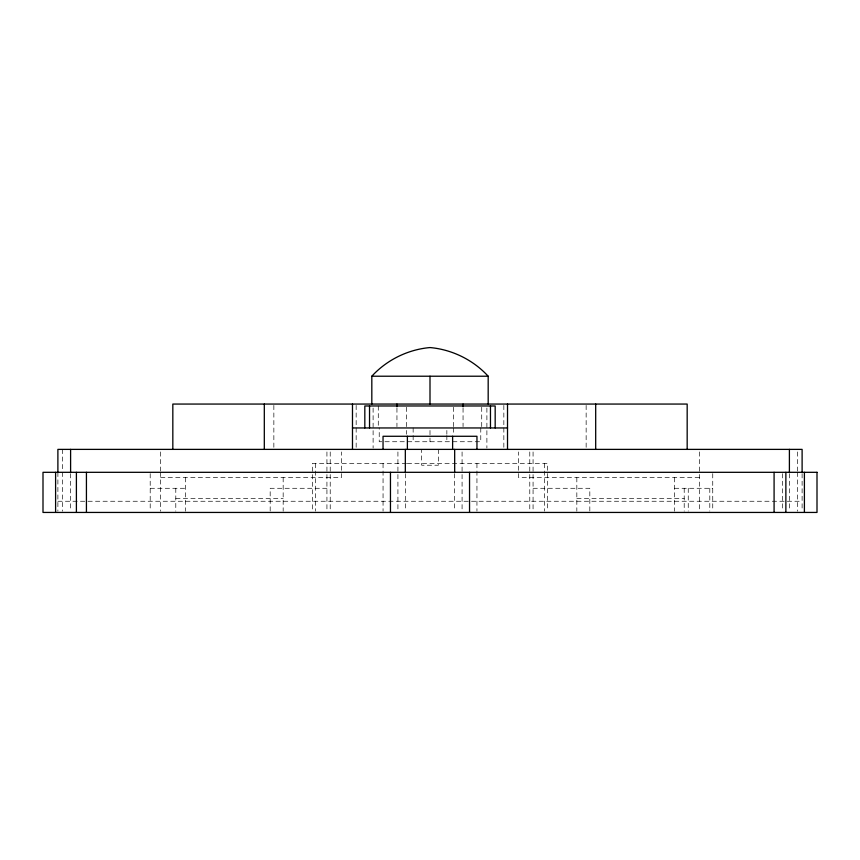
<?xml version="1.0" encoding="UTF-8"?>
<svg xmlns="http://www.w3.org/2000/svg" width="860" height="860" viewBox="0 0 860 860"><rect width="100%" height="100%" fill="white"/><g stroke="black" fill="none" stroke-linecap="round" stroke-linejoin="round"><path stroke-width="0.64" stroke-dasharray="4.3 3.22" d="M406.522 463.508L312.341 463.508L312.341 511.109M407.317 463.508L547.659 463.508L547.659 511.109M160.626 477.644L341.323 477.644L341.323 451.952M699.374 477.644L518.677 477.644L518.677 451.952M150.199 488.286L185.502 488.286M326.929 488.286L270.18 488.286L270.18 511.195M533.071 488.286L589.82 488.286L589.82 511.195M674.498 488.286L712.746 488.286M175.795 498.66L283.166 498.66M576.834 498.66L684.205 498.66M57.889 501.251L802.111 501.251M802.111 473.634L802.111 511.206M797.5 451.93L797.5 471.043M797.5 472.312L797.5 511.206M789.394 473.634L789.394 511.206M782.611 473.656L782.611 511.109M712.746 473.645L712.746 511.109M709.801 488.286L709.801 511.109M699.374 451.93L699.374 511.206M688.247 488.286L688.247 511.109M684.205 488.286L684.205 511.195M674.498 477.644L674.498 511.206M586.144 405.393L586.144 448.049M576.834 477.644L576.834 511.206M544.649 463.508L544.649 511.119M533.071 451.952L533.071 511.206M529.781 451.952L529.781 511.206M503.842 405.393L503.842 448.049M486.889 408.059L486.889 448.049M481.718 407.264L481.718 426.657M480.772 427.957L480.772 441.739L379.228 441.739L379.228 427.957M476.945 463.508L476.945 511.119M463.056 408.048L463.056 426.625M462.078 451.952L462.078 511.206M454.671 473.634L454.671 511.206M453.532 407.264L453.532 426.657M453.532 427.957L453.532 434.214M446.856 430.462L446.856 434.214M446.856 435.472L446.856 441.739M438.331 449.382L438.331 465.217L421.669 465.217L421.669 449.382M430 430.462L430 436.729M430 437.976L430 441.739M413.144 427.957L413.144 434.214M413.144 435.472L413.144 441.739M406.468 407.264L406.468 426.657M406.468 430.462L406.468 434.214M405.329 473.634L405.329 511.206M397.922 451.952L397.922 511.206M396.944 408.048L396.944 426.625M383.055 463.508L383.055 511.119M378.282 405.974L378.282 426.657M373.111 408.059L373.111 448.049M356.158 405.393L356.158 448.049M330.219 451.952L330.219 511.206M326.929 451.952L326.929 511.206M315.351 463.508L315.351 511.119M283.166 477.644L283.166 511.206M273.856 405.393L273.856 448.049M185.502 477.644L185.502 511.206M175.795 488.286L175.795 511.195M160.626 451.93L160.626 471.043M160.626 472.312L160.626 511.206M150.199 473.645L150.199 511.109M70.606 473.634L70.606 511.206M62.5 449.382L62.5 471.043M62.5 472.312L62.5 511.206M57.889 472.312L57.889 511.206"/><path stroke-width="1.29" d="M371.821 404.06L371.821 376.218C386.806 359.91 407.941 349.504 430 347.558C452.059 349.504 473.193 359.91 488.179 376.218L488.179 404.06M371.821 376.218L488.179 376.218M352.482 427.957L507.518 427.957M804.401 472.312L804.401 512.442M802.111 472.312L802.111 449.382L57.889 449.382L57.889 472.312M789.394 449.382L789.394 472.312M785.868 472.312L785.868 512.442M774.086 472.312L774.086 512.442M687.172 449.382L687.172 404.06L172.828 404.06L172.828 449.382M595.69 404.06L595.69 449.382M507.518 404.06L507.518 449.382M495.177 427.957L495.177 405.974L364.823 405.974L364.823 427.957M490.469 405.974L490.469 427.957M476.956 449.382L476.956 436.278L383.044 436.278L383.044 449.382M469.538 472.312L469.538 512.442M463.056 404.06L463.056 406.715M454.671 449.382L454.671 472.312M452.618 436.278L452.618 449.382M430 376.218L430 404.06M407.382 436.278L407.382 449.382M405.329 449.382L405.329 472.312M396.944 404.06L396.944 406.715M390.462 472.312L390.462 512.442M369.531 405.974L369.531 427.957M352.482 404.06L352.482 449.382M264.31 404.06L264.31 449.382M86.43 472.312L86.43 512.442M76.4 472.312L76.4 512.442M70.606 449.382L70.606 472.312M55.599 472.312L55.599 512.442M817 472.312L43 472.312L43 512.442L817 512.442L817 472.312"/></g></svg>
